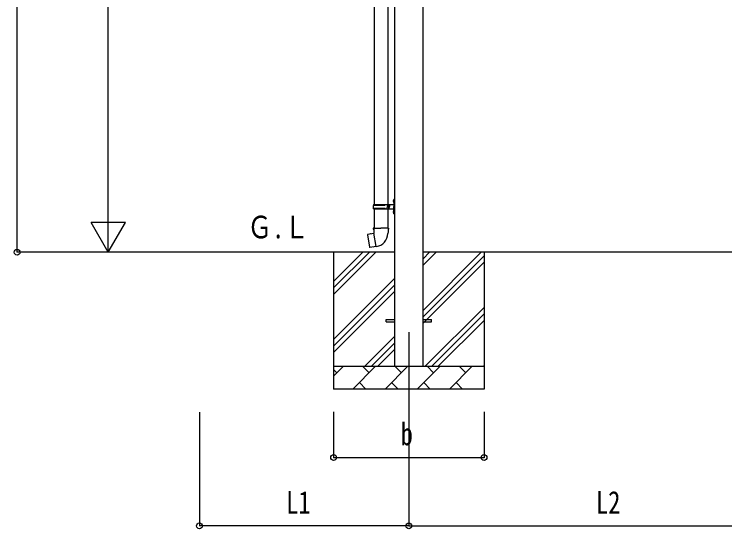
# Model space of a CAD drawing. Units: millimetres, scale not verified. Extents: x -12615 to 12615, y -8910 to 8910.
# Drawn here: x -3929 to -812, y -4977 to -2720 of the extents above; entities that cross this region are included whole.
import ezdxf
from ezdxf.enums import TextEntityAlignment as Align

# ---------------------------------------------------------------- set-up
doc = ezdxf.new("R2010")
doc.units = ezdxf.units.MM
doc.header["$LTSCALE"] = 40
for name, color, linetype in [('0-3_YKK_12', 2, 'Continuous'), ('0-4_YKK_13', 4, 'Continuous'), ('0-5_YKK_A1', 4, 'Continuous'), ('0-6_YKK_D', 6, 'Continuous')]:
    doc.layers.add(name, color=color, linetype=linetype)
doc.styles.add('ＭＳ ゴシック', font='')
doc.styles.get('ＭＳ ゴシック').set_extended_font_data('MS Gothic')

msp = doc.modelspace()

# ---------------------------------------------------------------- linework, layer by layer
at = {"layer": '0-3_YKK_12'}
msp.add_line((-2197.94, -4114), (-2197.94, -4614), dxfattribs=at)
at = {"layer": '0-4_YKK_13'}
for p, q in [((-2350.44, -2650.49), (-2350.44, -3555)), ((-2290.44, -2650.49), (-2290.44, -3555)), ((-2266.74, -3537.85), (-2264.7, -3538.85)), ((-2265.47, -3535.85), (-2264.84, -3535.85)), ((-2265.47, -3535.85), (-2265.47, -3544.15)), ((-2265.47, -3544.15), (-2264.84, -3544.15)), ((-2264.84, -3535.85), (-2264.84, -3544.15)), ((-2264.84, -3535.85), (-2264.44, -3536.25)), ((-2264.84, -3544.15), (-2264.44, -3543.75)), ((-2264.7, -3538.85), (-2264.09, -3540)), ((-2264.44, -3532), (-2261.44, -3530.5)), ((-2264.44, -3532), (-2264.44, -3564)), ((-2264.44, -3536.25), (-2264.44, -3543.75)), ((-2261.44, -3530.5), (-2261.44, -3564)), ((-2261.44, -3530.5), (-2260.44, -3530.5)), ((-2260.44, -3530.5), (-2260.44, -3564)), ((-2353.44, -3557), (-2303.11, -3557)), ((-2353.44, -3571), (-2303.11, -3571)), ((-2352.44, -3555), (-2266.44, -3555)), ((-2352.44, -3555), (-2352.44, -3557)), ((-2352.44, -3573), (-2352.44, -3571)), ((-2352.44, -3573), (-2266.44, -3573)), ((-2350.44, -3573), (-2350.44, -3657.93)), ((-2293.44, -3555), (-2293.44, -3559.5)), ((-2293.44, -3559.5), (-2291.44, -3559.5)), ((-2293.44, -3573), (-2293.44, -3568.5)), ((-2293.44, -3568.5), (-2291.44, -3568.5)), ((-2291.44, -3559.5), (-2291.44, -3564)), ((-2291.44, -3568.5), (-2291.44, -3564)), ((-2290.44, -3573), (-2290.44, -3657.93)), ((-2285.44, -3555), (-2285.44, -3564)), ((-2285.44, -3559.5), (-2282.44, -3559.5)), ((-2285.44, -3573), (-2285.44, -3564)), ((-2285.44, -3568.5), (-2282.44, -3568.5)), ((-2282.44, -3559.5), (-2282.44, -3564)), ((-2282.44, -3568.5), (-2282.44, -3564)), ((-2265.47, -3583.85), (-2264.84, -3583.85)), ((-2265.47, -3583.85), (-2265.47, -3592.15)), ((-2264.84, -3583.85), (-2264.84, -3592.15)), ((-2264.84, -3583.85), (-2264.44, -3584.25)), ((-2264.44, -3596), (-2264.44, -3564)), ((-2264.44, -3584.25), (-2264.44, -3591.75)), ((-2261.44, -3597.5), (-2261.44, -3564)), ((-2260.44, -3597.5), (-2260.44, -3564)), ((-2266.74, -3585.85), (-2264.7, -3586.85)), ((-2265.47, -3592.15), (-2264.84, -3592.15)), ((-2264.84, -3592.15), (-2264.44, -3591.75)), ((-2264.7, -3586.85), (-2264.09, -3588)), ((-2264.44, -3596), (-2261.44, -3597.5)), ((-2261.44, -3597.5), (-2260.44, -3597.5)), ((-2352.29, -3657.93), (-2354.44, -3658.71)), ((-2354.44, -3658.71), (-2354.44, -3662.33)), ((-2354.44, -3662.33), (-2352.2, -3663.14)), ((-2352.29, -3657.93), (-2320.44, -3657.93)), ((-2352.29, -3657.93), (-2352.2, -3663.14)), ((-2352.2, -3663.14), (-2351.94, -3677.93)), ((-2351.94, -3677.93), (-2350.59, -3679.93)), ((-2288.59, -3657.93), (-2320.44, -3657.93)), ((-2288.94, -3677.93), (-2290.25, -3679.87)), ((-2286.44, -3662.33), (-2288.68, -3663.14)), ((-2288.59, -3657.93), (-2286.44, -3658.71)), ((-2286.44, -3658.71), (-2286.44, -3662.33)), ((-2378.9, -3686.38), (-2379.71, -3687.55)), ((-2379.71, -3687.55), (-2370.09, -3742.11)), ((-2351.03, -3681.13), (-2378.9, -3686.38)), ((-2366.16, -3683.78), (-2366.37, -3684.02)), ((-2340.68, -3738.42), (-2350.81, -3680.95)), ((-2350.79, -3680.13), (-2350.79, -3680.83)), ((-2350.59, -3679.93), (-2350.62, -3679.93)), ((-2290.25, -3679.87), (-2290.33, -3682.03)), ((-2356.07, -3741.02), (-2356.35, -3740.86)), ((-2340.37, -3739.19), (-2340.62, -3738.52)), ((-2297.94, -4059.5), (-2260.44, -4059.5)), ((-2297.94, -4068.5), (-2297.94, -4059.5)), ((-2297.94, -4068.5), (-2260.44, -4068.5)), ((-2135.44, -4059.5), (-2097.94, -4059.5)), ((-2135.44, -4068.5), (-2097.94, -4068.5)), ((-2097.94, -4068.5), (-2097.94, -4059.5))]:
    msp.add_line(p, q, dxfattribs=at)
for points in [[(-2266.74, -3542.15), (-2264.7, -3541.15), (-2264.09, -3540)], [(-2266.74, -3590.15), (-2264.7, -3589.15), (-2264.09, -3588)], [(-2288.59, -3657.93), (-2288.68, -3663.14), (-2288.94, -3677.93)], [(-2363.91, -3683.56), (-2364.19, -3683.4), (-2366.16, -3683.78)], [(-2340.95, -3738.33), (-2368.93, -3742.93), (-2370.09, -3742.11)], [(-2353.88, -3740.46), (-2354.09, -3740.69), (-2356.07, -3741.02)]]:
    msp.add_lwpolyline(points, dxfattribs=at)
for centre, radius, start, end in [((-2261.14, -3540), 6, 136.21765, 223.78235), ((-2266.44, -3553), 2, 270, 359.99998), ((-2304.69, -3564), 49.25, 171.82876, 180.00002), ((-2304.69, -3564), 49.25, 180.00002, 188.17127), ((-2303.11, -3555), 2, 270, 359.99998), ((-2303.11, -3573), 2, 0.00005, 90.00004), ((-2261.14, -3588), 6, 136.21765, 223.78235), ((-2266.44, -3575), 2, 0.00005, 90.00004), ((-2351.09, -3680.83), 0.3, 280.66842, 0), ((-2350.59, -3680.13), 0.2, 100, 180), ((-2350.59, -3679.93), 60.3, 279.96938, 358), ((-2340.9, -3738.63), 0.3, 20, 99.33158), ((-2340.19, -3739.12), 0.2, 200, 279.96938)]:
    msp.add_arc(centre, radius, start, end, dxfattribs=at)
at = {"layer": '0-5_YKK_A1'}
for p, q in [((-2260.44, -1466.5), (-2260.44, -4264)), ((-2135.44, -4264), (-2135.44, -1466.5)), ((-2260.44, -3764), (-3205.95, -3764)), ((-2527.94, -3764), (-2527.94, -4364)), ((-2527.94, -3949.05), (-2342.89, -3764)), ((-2527.94, -3920.77), (-2371.17, -3764)), ((-2527.94, -3892.48), (-2399.46, -3764)), ((-460.44, -3764), (-2135.44, -3764)), ((-2135.44, -4019.1), (-1880.34, -3764)), ((-2135.44, -3821.11), (-2078.33, -3764)), ((-2135.44, -3792.82), (-2106.62, -3764)), ((-1867.94, -3764), (-1867.94, -4364)), ((-2135.44, -4047.38), (-1867.94, -3779.88)), ((-2135.44, -4075.67), (-1867.94, -3808.17)), ((-2527.94, -4147.04), (-2260.44, -3879.54)), ((-2527.94, -4175.32), (-2260.44, -3907.82)), ((-2527.94, -4203.61), (-2260.44, -3936.11)), ((-2125.78, -4264), (-1867.94, -4006.16)), ((-2097.5, -4264), (-1867.94, -4034.44)), ((-2069.21, -4264), (-1867.94, -4062.73)), ((-2390.34, -4264), (-2260.44, -4134.1)), ((-2362.06, -4264), (-2260.44, -4162.38)), ((-2333.77, -4264), (-2260.44, -4190.67)), ((-2527.94, -4264), (-1867.94, -4264)), ((-2527.94, -4306.89), (-2485.05, -4264)), ((-2443.63, -4364), (-2343.63, -4264)), ((-2372.18, -4292.55), (-2400.73, -4264)), ((-2302.2, -4364), (-2202.2, -4264)), ((-2230.76, -4292.55), (-2259.31, -4264)), ((-2160.78, -4364), (-2060.78, -4264)), ((-2089.34, -4292.55), (-2117.89, -4264)), ((-2019.36, -4364), (-1919.36, -4264)), ((-1947.92, -4292.55), (-1976.47, -4264)), ((-1871.22, -4264), (-1867.94, -4260.72)), ((-2513.6, -4292.55), (-2527.94, -4278.21)), ((-1867.94, -4364), (-2527.94, -4364)), ((-2415.07, -4335.45), (-2386.52, -4364)), ((-2273.65, -4335.45), (-2245.1, -4364)), ((-2132.23, -4335.45), (-2103.68, -4364)), ((-1990.81, -4335.45), (-1962.26, -4364))]:
    msp.add_line(p, q, dxfattribs=at)
at = {"layer": '0-6_YKK_D'}
for p, q in [((-3916.64, -3764), (-3916.64, -1118.05)), ((-3516.64, -3614), (-3516.64, -1614)), ((-3516.64, -3764), (-3516.64, -3504.19)), ((-3516.64, -3764), (-3591.64, -3634.1)), ((-3441.64, -3634.1), (-3591.64, -3634.1)), ((-3516.64, -3764), (-3441.64, -3634.1)), ((-3206.95, -3764), (-3917.64, -3764)), ((-3206.95, -3764), (-3517.64, -3764)), ((-3116.64, -4465), (-3116.64, -4965)), ((-2527.94, -4464), (-2527.94, -4665)), ((-1867.94, -4464), (-1867.94, -4665)), ((-2197.94, -4615), (-2197.94, -4965)), ((-2197.94, -4615), (-2197.94, -4965)), ((-2527.94, -4664), (-1867.94, -4664)), ((-2197.94, -4964), (-3116.64, -4964)), ((-2197.94, -4964), (-397.94, -4964))]:
    msp.add_line(p, q, dxfattribs=at)
for centre in [(-3916.64, -3764), (-2527.94, -4664), (-1867.94, -4664), (-3116.64, -4964), (-2197.94, -4964), (-2197.94, -4964)]:
    msp.add_circle(centre, 12.75, dxfattribs=at)

# ---------------------------------------------------------------- texts
at = {"layer": '0-5_YKK_A1', "style": 'ＭＳ ゴシック', "width": 0.8}
msp.add_text('Ｇ.Ｌ', height=98.97, dxfattribs=at).set_placement((-2906.23, -3732.51), align=Align.BOTTOM_LEFT)
at = {"layer": '0-6_YKK_D', "style": 'ＭＳ ゴシック', "width": 0.8}
for s, p in [('b', (-2233.94, -4640)), ('L1', (-2736.49, -4940)), ('L2', (-1377.14, -4940))]:
    msp.add_text(s, height=98.97, dxfattribs=at).set_placement(p, align=Align.BOTTOM_LEFT)

doc.saveas('drawing.dxf')
